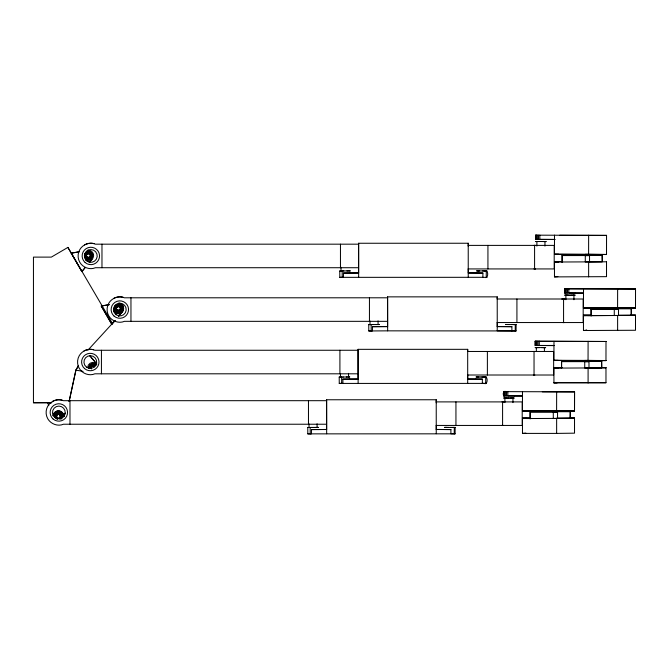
<?xml version="1.0" encoding="UTF-8"?>
<svg xmlns="http://www.w3.org/2000/svg" width="669" height="669" viewBox="0 0 669 669"><rect width="100%" height="100%" fill="white"/><g stroke="black" fill="none" stroke-linecap="round" stroke-linejoin="round"><path stroke-width="1" d="M530.132 418.928L530.141 411.711L570.272 411.711L570.272 418.125L556.775 418.125M561.575 368.502L561.592 361.277L601.724 361.327L561.592 361.277M562.127 262.424L562.136 255.198L602.267 255.249L562.136 255.198M570.097 418.125L570.272 411.761M591.112 316.036L591.12 308.81L631.26 308.81L631.26 315.233L631.26 308.81M601.724 361.277L601.724 367.699L601.548 361.327M602.267 255.198L602.267 261.621L602.092 255.249M504.209 395.939C502.227 394.869 503.322 389.994 506.542 391.649L574.554 391.833L574.52 411.017L522.489 410.891L530.132 410.891M503.749 395.923L503.648 391.666M503.64 395.914L503.899 391.666M503.891 395.906L504.485 395.906L504.493 391.658M504.894 402.596L504.903 398.047L506.232 398.03M504.485 395.906L505.388 395.897L505.396 391.649M505.388 395.897L506.525 395.897L506.542 391.649M507.846 391.649L507.83 395.897L506.525 395.897M512.956 402.613L512.964 398.063L511.936 398.047M526.695 410.774L522.439 410.741L522.481 391.649M535.66 345.505L535.2 345.497L535.1 341.24L606.014 341.483L535.1 341.24M535.2 345.497L535.351 341.232M536.212 239.427L535.744 239.418L535.643 235.162L606.566 235.396L559.736 235.287M535.744 239.418L535.894 235.154M535.342 345.48L535.936 345.472L535.944 341.223M535.886 239.402L536.479 239.393L536.496 235.145M536.346 351.258L536.354 347.612L537.684 347.604M536.889 246.083L536.906 241.534L538.227 241.517M535.936 345.472L536.831 345.472L536.847 341.223M536.479 239.393L537.383 239.385L537.391 235.137M536.831 345.472L537.976 345.463L537.985 341.223M537.383 239.385L538.52 239.385L538.537 235.137M539.289 341.223L539.281 345.463L545.695 345.513M539.841 235.137L539.833 239.385L538.52 239.385M544.407 351.275L544.415 347.637L543.379 347.612M544.951 246.108L544.959 241.559L543.128 241.526M558.147 360.348L553.89 360.315L553.991 341.357M554.484 235.137L554.484 254.387L606.515 254.513L606.549 235.329M574.52 411.017L556.608 410.841L556.65 391.733M565.196 293.039L564.736 293.03L564.636 288.774L635.55 289.008L564.636 288.774M564.736 293.03L564.887 288.765M564.87 293.014L565.472 293.005L565.481 288.757M565.882 299.695L565.89 295.146L567.22 295.129M565.472 293.005L566.367 293.005L566.375 288.757M566.367 293.005L567.513 292.997L567.521 288.749M568.826 288.749L568.817 292.997L574.972 293.055M573.935 299.72L573.952 295.171L570.13 295.129M574.554 391.833L574.504 410.95L553.263 410.85M587.683 307.882L583.427 307.849L583.519 288.883M561.584 360.457L553.94 360.466L605.972 360.591L588.051 360.415L588.101 341.307M606.515 254.513L588.603 254.337L588.645 235.22M605.972 360.591L606.005 341.407M591.12 307.991L583.477 307.999L635.5 308.125L617.587 307.949L617.638 288.832M635.5 308.125L635.533 288.941M450.889 433.813L450.914 429.565L444.517 429.523M454.243 433.83L454.284 427.458L455.137 427.458L455.096 433.83L307.815 433.863L307.765 427.491L311.813 427.458M482.884 277.301L482.909 273.061L476.771 273.011M482.341 383.387L482.366 379.139L475.968 379.089M486.238 277.317L486.279 270.953C488.445 271.388 488.462 279.399 484.197 277.309L339.81 277.351L339.76 270.978L343.807 270.945M485.694 383.404L485.727 377.032C487.893 377.475 487.91 385.478 483.645 383.396L339.258 383.429L339.216 377.065L343.264 377.023M511.877 330.921L511.902 326.673L497.243 326.556L497.218 296.86L387.594 296.869L387.66 330.846L516.075 330.938L516.117 324.565L513.508 324.557M497.243 322.458L497.218 330.837L515.23 330.938L515.264 324.565L516.117 324.565M436.247 433.713L436.23 399.761L326.614 399.769L326.639 429.498L317.85 429.557M468.241 277.2L468.225 243.248M467.698 383.287L467.681 349.327L358.066 349.335L358.124 383.295M522.472 418.551L526.729 418.451L522.472 418.535L522.472 433.403L556.641 433.403L574.529 433.169L574.52 418.025L570.272 418.025L574.52 418.025M530.141 418.075L522.489 418.041L530.659 418.025M558.715 262.039L554.467 262.031L606.524 261.796M558.172 368.017L553.924 368.126L553.924 382.977L605.972 382.735L605.972 367.599L601.724 367.599L605.972 367.599M562.136 261.562L554.484 261.529L554.467 276.899L606.524 276.657L606.515 261.512M561.592 367.649L553.94 367.607L562.111 367.599M635.5 315.124L631.252 315.124L635.5 315.124L635.508 330.269L583.46 330.511L583.46 315.643L587.708 315.551M591.112 315.601L591.112 309.178L618.524 309.178L618.524 315.542M591.12 315.183L583.477 315.141L591.639 315.124M58.504 414.32L58.596 412.196C56.045 412.037 53.88 414.613 54.482 417.096L56.556 416.645C62.694 422.808 59.516 408.466 56.556 416.645M88.484 253.676C80.907 257.95 95.575 258.727 88.484 253.676L88.584 251.552C83.416 251.084 82.973 259.539 88.157 259.614C93.326 260.082 93.769 251.636 88.584 251.552M94.714 366.855L93.108 365.818L93.208 363.693C90.658 363.51 88.475 366.068 89.052 368.56L91.143 368.117L91.586 369.004M118.488 306.527C110.903 310.801 125.58 311.578 118.488 306.527L118.589 304.412C113.421 303.935 112.977 312.39 118.162 312.465C123.33 312.933 123.773 304.487 118.589 304.412M88.157 259.614L88.283 257.498M118.162 312.465L118.288 310.349M58.596 412.196C61.581 412.238 63.505 415.926 61.824 418.393L60.034 417.255M91.143 368.117L91.41 366.679L93.108 365.818M78.415 365.759L75.898 370.141L69.108 401.509L75.898 370.141L78.449 365.659M349.845 273.044L358.634 272.985L358.609 243.257L468.25 243.248L468.25 246.317M326.639 429.498L326.614 399.769M349.293 379.122L358.082 379.072L358.082 349.335M372.8 324.557L368.753 324.59L368.795 330.963L372.449 330.929L372.416 326.681L387.619 326.597L387.594 296.869M58.997 414.412L59.633 412.38M57.417 419.396L57.843 418.05M88.977 253.768L89.621 251.745M93.601 365.91L94.245 363.886L93.208 363.693M118.982 306.619L119.626 304.604M87.121 259.421L87.798 257.406M117.125 312.272L117.794 310.257M63.823 416.837L65.177 413.024M59.449 414.621L60.586 412.823M56.631 419.028L57.392 417.841M89.429 253.986L90.574 252.205M119.433 306.837L120.571 305.056M94.053 366.119L95.199 364.337L94.245 363.886M86.176 258.97L87.346 257.189M116.138 311.813A4.031 4.031 0 0 0 122.368 308.643A4.031 4.031 0 0 0 116.506 304.83A4.031 4.031 0 0 0 116.138 311.813L117.351 310.04M81.877 271.555L85.197 267.541L81.877 271.555L67.912 247.405L51.337 257.113L33.45 257.113L33.45 402.746L51.714 402.705M111.882 324.415L101.245 306.034L109.181 304.646L101.245 306.034L111.882 324.415L115.202 320.392L87.873 350.222M59.825 414.939L61.397 413.501M89.805 254.312L91.369 252.882M119.81 307.163L121.373 305.741M94.429 366.445L95.993 365.023L95.199 364.337M55.962 418.476L57.007 417.523M85.373 258.284L86.962 256.863M115.377 311.135L116.966 309.722M357.798 244.177L95.441 244.177C89.83 241.71 82.847 244.352 79.812 249.579A12.744 12.744 0 0 0 79.812 262.323C82.847 267.55 89.83 270.184 95.441 267.717L357.798 267.717M386.782 297.797L124.426 297.797C118.823 295.33 111.832 297.964 108.796 303.191A12.744 12.744 0 0 0 108.796 315.935C111.832 321.162 118.823 323.804 124.426 321.337L386.782 321.337M357.246 350.263L94.898 350.263C89.286 347.796 82.304 350.431 79.268 355.657A12.744 12.744 0 0 0 79.268 368.402C82.304 373.628 89.286 376.271 94.898 373.804L357.246 373.804M325.803 400.689L63.446 400.689C57.835 398.222 50.852 400.856 47.817 406.091A12.744 12.744 0 0 0 47.817 418.836C50.852 424.062 57.835 426.697 63.446 424.23L325.803 424.23M60.118 415.349L62 414.362M55.468 417.765L56.723 417.113M90.089 254.722L91.971 253.752M120.094 307.573L121.967 306.603M84.779 257.414L86.686 256.453M114.775 310.265L116.682 309.304M358.668 277.234L358.643 272.952L343.431 273.069L343.465 277.317L339.81 277.351M326.673 433.746L326.648 429.465L311.436 429.582L311.461 433.83L307.815 433.863M557.879 276.615L554.467 276.882M525.884 433.127L522.472 433.395M60.285 415.817L62.359 415.349M90.256 255.19L92.322 254.747M120.261 308.041L122.318 307.598M84.428 256.419L86.518 255.984M114.432 309.27L116.523 308.835M71.274 253.175L79.218 251.778L71.265 253.175L81.902 271.555M583.46 315.643L631.26 315.392M583.46 330.494L586.872 330.227L586.061 330.118M553.924 368.109L605.972 367.875M553.924 382.961L557.336 382.693L553.94 382.467L605.972 382.735M341.006 267.332L341.031 270.97L342.06 270.962M350.272 273.027L343.431 273.069M369.999 320.944L370.024 324.582L371.052 324.574M377.651 324.532L378.077 324.524L378.052 320.886M340.462 373.411L340.488 377.048L341.516 377.04M349.728 379.114L342.888 379.147L342.913 383.396L339.258 383.429M309.011 423.845L309.036 427.483L310.065 427.466M317.014 427.432L318.369 427.416L316.613 427.424L317.098 427.424L317.073 423.786M318.277 429.54L311.436 429.582M587.708 315.651L635.508 315.408M526.72 418.543L574.529 418.309M589.54 261.93L589.54 255.558L585.291 255.617L585.291 261.98L602.276 261.771M591.112 309.229L618.524 309.178M588.988 368.009L588.988 361.645L584.739 361.695L584.739 368.067L601.724 367.858M348.114 376.998L349.82 376.982L348.064 376.99M557.545 418.443L557.545 412.071L553.288 412.129L553.296 418.493L570.281 418.284M378.002 324.532L379.348 324.515L377.6 324.524M533.946 245.398L535.342 245.398M533.946 268.938L535.342 268.938M562.93 299.01L564.327 299.01M562.93 322.55L564.327 322.55M372.416 326.681L387.627 326.564M533.394 351.476L534.79 351.476M533.394 375.016L534.79 375.016M342.888 379.147L358.091 379.03M51.797 402.688L47.658 402.721L48.778 405.665M501.951 401.91L503.347 401.91M501.951 425.451L503.347 425.451M343.414 270.945L350.364 270.903L348.608 270.912M372.407 324.557L376.455 324.532M387.66 330.846L368.795 330.963M342.871 377.023L346.918 376.998M311.419 427.458L312.849 427.449M312.783 427.441L315.467 427.424M555.195 239.51L539.833 239.385L554.467 239.385M544.491 241.576L546.23 241.559L542.174 241.526M554.484 254.379L562.127 254.379M341.516 270.97L339.76 270.978M346.893 270.92L347.755 270.92M573.475 295.188L575.223 295.171L571.167 295.138M370.501 324.59L368.753 324.59M375.878 324.532L378.077 324.524M543.939 347.663L545.687 347.637L542.584 347.612M340.973 377.057L339.216 377.065M346.341 377.007L348.549 376.99L348.516 373.352M512.496 398.088L514.235 398.072L511.133 398.038M309.521 427.483L307.765 427.491M314.89 427.432L317.098 427.424M341.683 270.97L341.031 270.97M477.992 270.895L478.828 270.903M516.075 330.938L515.23 330.938M33.45 402.746L47.658 402.705M539.097 241.517L535.626 241.526L537.341 241.551M568.081 295.129L564.619 295.146L566.325 295.163M538.553 347.596L535.083 347.612L536.789 347.629M507.102 398.03L503.632 398.038L505.346 398.055M538.52 241.509L540.092 241.517M468.208 245.389L554.2 245.398L554.2 268.938L468.208 268.93M589.54 255.558L562.127 255.558L562.127 261.98M554.484 261.512L562.654 261.512M588.77 261.621L602.092 261.621M567.513 292.997L583.46 292.997M567.504 295.121L569.076 295.129M497.192 299.001L563.566 299.001L563.566 322.542L564.143 322.55M561.734 299.01L583.184 299.01L583.184 322.55L497.192 322.542M618.783 315.233L631.076 315.233M537.976 345.463L553.924 345.472M537.968 347.587L539.54 347.596M467.656 351.468L553.648 351.476L553.648 375.016L467.656 375.008M588.988 361.645L561.575 361.645L561.575 368.067M588.227 367.699L601.548 367.699M522.472 395.897L507.83 395.897L514.244 395.948M506.525 398.022L510.572 398.03M436.213 401.893L522.205 401.91L522.205 425.451L436.213 425.442M557.545 412.071L530.132 412.071L530.124 418.493M539.824 241.509L541.204 241.509M585.258 254.337L606.499 254.437M568.809 295.121L570.197 295.129M635.491 308.049L614.242 307.957M539.281 347.587L542.024 347.596M605.955 360.516L584.706 360.424M507.83 398.022L509.209 398.022M541.137 241.517L542.567 241.517M588.603 254.337L554.434 254.228L558.69 254.262M562.136 254.387L602.267 254.488M583.418 307.84L617.587 307.949M507.436 324.507L506.784 324.507L507.813 324.515M553.89 360.307L588.051 360.415M477.9 376.973L475.977 376.965L478.276 376.99M542.308 391.833L574.571 391.909M522.439 410.741L556.608 410.841M482.658 270.928L484.231 270.937M483.654 270.937L486.279 270.953M478.285 270.886L476.529 270.886L479.623 270.912M484.523 270.937L485.861 270.945L485.426 270.937M468.25 268.846L468.25 272.944L482.909 273.061M575.39 293.097L583.51 293.131M511.651 324.54L513.223 324.557M512.646 324.549L515.264 324.565M507.269 324.507L505.513 324.498L508.616 324.524M497.251 326.589L511.902 326.673M545.854 345.564L553.974 345.597M541.631 347.604L543.27 347.604M482.115 377.015L483.687 377.023M483.11 377.015L485.727 377.032M483.98 377.023L485.309 377.023L484.883 377.015M467.706 374.924L467.706 379.022L482.366 379.139M514.411 395.989L522.531 396.031M510.179 398.038L511.827 398.038M450.663 427.441L452.236 427.449M451.659 427.449L454.284 427.458M446.833 427.416L444.534 427.399L447.628 427.424M452.528 427.449L453.858 427.449L453.431 427.449M450.914 429.565L436.263 429.49L436.255 425.359M478.929 270.912L482.926 270.937M468.258 272.977L476.361 272.994M507.922 324.524L509.561 324.532M509.168 324.532L511.91 324.549M478.385 376.99L481.061 377.007M480.994 377.007L482.382 377.015M467.715 379.064L475.818 379.08M482.893 383.37L486.547 383.404M446.934 427.416L448.581 427.424M448.188 427.424L450.931 427.441M436.255 429.448L444.367 429.506M451.441 433.796L455.096 433.83M485.778 270.937L487.132 270.953M485.744 277.309L487.091 277.317M485.234 377.015L486.58 377.032M479.079 376.99L477.683 376.982M453.783 427.449L455.137 427.458M505.011 391.7L503.757 391.683M446.231 427.407L445.805 427.407M534.439 245.389L535.158 245.398M534.439 268.93L535.158 268.938M563.432 299.001L564.143 299.01M563.432 322.542L564 322.55M533.895 351.468L534.615 351.476M533.895 375.008L534.615 375.016M502.444 401.893L503.163 401.91M502.444 425.442L503.163 425.451M536.22 235.179L535.643 235.162M554.484 276.389L555.153 276.406M60.327 416.319L62.451 416.402M56.514 416.143L54.39 416.043A4.031 4.031 0 0 1 59.123 412.229A4.031 4.031 0 0 1 62.267 417.414L60.243 416.804M90.298 255.692L92.406 255.801M120.295 308.543L122.402 308.652M84.344 255.374L86.477 255.483M114.349 308.225L116.481 308.342M88.969 367.507L91.101 367.624M75.865 370.141L83.09 371.362M119.935 303.366A5.31 5.31 0 0 1 123.029 306.009L123.063 306.017A5.31 5.31 0 0 0 118.614 303.124M123.489 307.314L123.598 308.702A5.31 5.31 0 0 1 114.349 311.971M54.574 415.006L56.597 415.658M84.537 254.337L86.569 254.998M90.206 256.177L92.213 256.829M114.541 307.188L116.573 307.849M120.203 309.028L122.21 309.688M89.161 366.47L91.193 367.13M55.017 414.052L56.806 415.206M84.988 253.384L86.786 254.546M114.993 306.235L116.782 307.397M89.613 365.525L91.41 366.679M89.989 256.628L91.753 257.782M119.994 309.479L121.758 310.633M59.708 417.64L61.147 419.204M55.694 413.25L57.133 414.822M85.674 252.581L87.104 254.17M115.678 305.44L117.108 307.021M90.298 364.722L91.728 366.303M89.663 257.005L91.068 258.585M119.667 309.864L121.072 311.436M89.713 355.615L96.219 363.376M89.738 355.615L96.244 363.376M67.912 247.405L112.359 323.336M59.298 417.924L59.951 419.179M56.556 412.648L57.534 414.537M116.548 304.838L117.518 306.737M87.522 253.886L86.544 251.987A4.031 4.031 0 0 1 91.753 253.434A4.031 4.031 0 0 1 90.758 258.794A4.031 4.031 0 0 1 85.331 258.276M91.168 364.12L92.146 366.018M119.258 310.14L120.203 312.03M89.253 257.289L90.206 259.179M123.029 306.009L123.531 307.322M93.526 254.471L93.024 253.158A5.31 5.31 0 0 0 87.187 250.373M57.551 412.288L58.011 414.362M117.535 304.487L117.995 306.569M87.539 251.636L87.99 253.718M92.163 363.769L92.615 365.851M118.789 310.307L119.216 312.381M88.785 257.456L89.211 259.53M93.484 254.463L93.593 255.842A5.31 5.31 0 0 1 85.398 260.015M371.153 324.565L371.195 330.938M342.168 270.953L342.21 277.326M341.616 377.032L341.667 383.404M310.173 427.466L310.215 433.838M617.621 315.651L617.621 330.511M614.276 309.229L614.276 315.601M588.636 262.039L588.636 276.899M588.093 368.117L588.093 382.977M556.641 418.543L556.641 433.403M534.581 245.389L534.581 268.93M534.038 351.468L534.038 375.008M516.92 299.001L516.92 322.542M502.586 401.893L502.586 425.442M497.243 296.86L497.243 298.909M487.935 245.389L487.935 268.93M487.383 351.468L487.383 375.008M467.706 349.327L467.706 351.376M455.94 401.893L455.94 425.442M436.255 399.761L436.255 402.83M369.447 297.797L369.447 321.337M358.634 243.257L358.634 272.985M340.462 244.177L340.462 267.717M339.911 350.263L339.911 373.804M308.468 400.689L308.468 424.23M130.957 297.797L130.957 321.337M101.972 244.177L101.972 267.717M101.429 350.263L101.429 373.804M69.977 400.689L69.977 424.23M123.64 308.71A5.31 5.31 0 0 1 113.605 310.834M89.01 368.544A4.031 4.031 0 0 1 95.96 365.006M87.647 367.423A5.31 5.31 0 0 1 96.888 364.153M84.478 244.913A12.744 12.744 0 0 1 94.145 243.641M113.462 298.533A12.744 12.744 0 0 1 123.129 297.253M52.483 401.425A12.744 12.744 0 0 1 62.15 400.154M83.926 350.999A12.744 12.744 0 0 1 93.601 349.72M91.845 259.513L89.186 262.725L91.87 259.522M121.842 312.364L118.522 316.378L121.875 312.373M58.655 410.891A5.31 5.31 0 0 0 53.119 415.959A5.31 5.31 0 0 1 58.655 410.9A5.31 5.31 0 0 1 63.722 416.427A5.31 5.31 0 0 0 58.655 410.9M85.122 262.507A8.705 8.705 0 0 0 99.388 257.632A8.705 8.705 0 0 0 88.032 247.714A8.705 8.705 0 0 0 85.122 262.507M87.079 261.086A6.372 6.372 0 0 0 97.181 256.645A6.372 6.372 0 0 0 88.283 250.114A6.372 6.372 0 0 0 87.079 261.086M114.106 316.119A8.705 8.705 0 0 0 128.381 311.244A8.705 8.705 0 0 0 117.016 301.326A8.705 8.705 0 0 0 114.106 316.119M116.063 314.698A6.372 6.372 0 0 0 126.165 310.257A6.372 6.372 0 0 0 117.267 303.734A6.372 6.372 0 0 0 116.063 314.698M53.127 419.02A8.705 8.705 0 0 0 67.393 414.144A8.705 8.705 0 0 0 56.037 404.218A8.705 8.705 0 0 0 53.127 419.02M55.084 417.598A6.372 6.372 0 0 0 65.186 413.158A6.372 6.372 0 0 0 56.288 406.627A6.372 6.372 0 0 0 55.084 417.598M84.57 368.586A8.705 8.705 0 0 0 98.845 363.71A8.705 8.705 0 0 0 87.488 353.792A8.705 8.705 0 0 0 84.57 368.586M86.535 367.164A6.372 6.372 0 0 0 96.637 362.723A6.372 6.372 0 0 0 87.739 356.201A6.372 6.372 0 0 0 86.535 367.164"/></g></svg>
